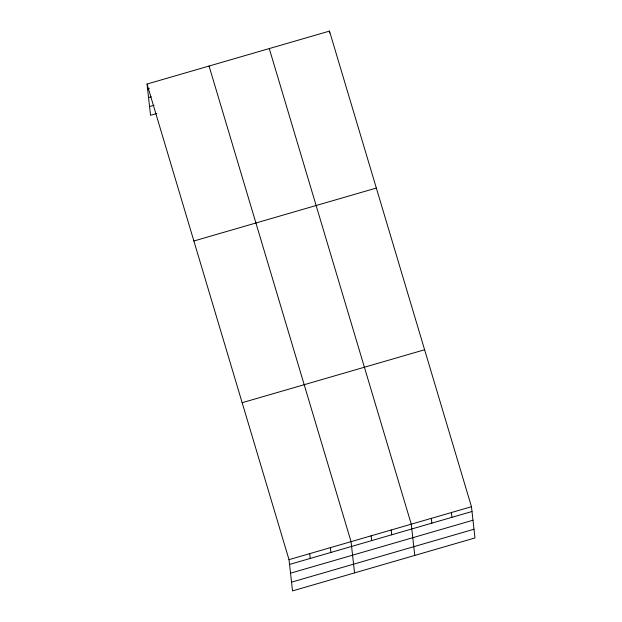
<?xml version="1.0" encoding="UTF-8"?>
<svg xmlns="http://www.w3.org/2000/svg" width="622" height="622" viewBox="0 0 622 622"><rect width="100%" height="100%" fill="white"/><g stroke="black" fill="none" stroke-linecap="round" stroke-linejoin="round"><path stroke-width="0.93" d="M147.025 84.048L329.481 31.1L471.468 506.712L474.975 537.952L292.519 590.9L289.012 559.652L147.025 84.048L150.532 115.288L156.822 113.461M147.562 88.829L149.366 88.308M148.541 97.561L151.239 96.783M149.552 106.556L154.046 105.25M193.885 240.994L376.333 188.054M242.16 402.706L424.608 349.758M289.012 559.652L471.468 506.712M289.549 564.442L472.005 511.494M290.528 573.173L472.984 520.225M291.539 582.169L473.995 529.221M269.272 48.57L411.259 524.183L414.765 555.423M209.062 66.041L351.049 541.653L354.556 572.901M451.401 512.536L451.937 517.317M431.326 518.359L431.862 523.141M391.191 530.006L391.728 534.788M329.481 31.1L329.691 33.013M371.116 535.83L371.653 540.611M330.375 547.655L330.912 552.437M309.694 553.658L310.23 558.439"/></g></svg>
